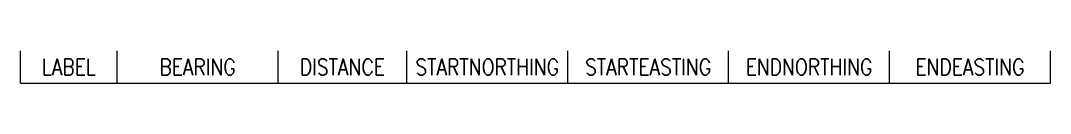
# Model space of a CAD drawing. Extents: x 0 to 64, y -2 to 0.
import ezdxf
from ezdxf.enums import TextEntityAlignment as Align

# ---------------------------------------------------------------- set-up
doc = ezdxf.new("R2010")
doc.units = 0
doc.header["$MEASUREMENT"] = 0
for name, color, linetype in [('CRVS-LINE-bearing', 7, 'Continuous'), ('CRVS-LINE-endeasting', 7, 'Continuous'), ('CRVS-LINE-endnorthing', 7, 'Continuous'), ('CRVS-LINE-label', 7, 'Continuous'), ('CRVS-LINE-length', 7, 'Continuous'), ('CRVS-LINE-starteasting', 7, 'Continuous'), ('CRVS-LINE-startnorthing', 7, 'Continuous')]:
    doc.layers.add(name, color=color, linetype=linetype)
doc.styles.add('ROMANS', font='romans', dxfattribs={"width": 0.95})

msp = doc.modelspace()

# ---------------------------------------------------------------- linework, layer by layer
at = {"layer": 'CRVS-LINE-bearing', "color": 0}
for p, q in [((16, -2), (16, 0)), ((6, -2), (16, -2))]:
    msp.add_line(p, q, dxfattribs=at)
at = {"layer": 'CRVS-LINE-endeasting', "color": 0}
for p, q in [((64, -2), (64, 0)), ((54, -2), (64, -2))]:
    msp.add_line(p, q, dxfattribs=at)
at = {"layer": 'CRVS-LINE-endnorthing', "color": 0}
for p, q in [((54, -2), (54, 0)), ((44, -2), (54, -2))]:
    msp.add_line(p, q, dxfattribs=at)
at = {"layer": 'CRVS-LINE-label', "color": 0}
for p, q in [((0, -2), (0, 0)), ((6, -2), (6, 0)), ((6, -2), (6, 0)), ((0, -2), (6, -2))]:
    msp.add_line(p, q, dxfattribs=at)
at = {"layer": 'CRVS-LINE-length', "color": 0}
for p, q in [((24, -2), (24, 0)), ((24, -2), (24, 0)), ((16, -2), (24, -2))]:
    msp.add_line(p, q, dxfattribs=at)
at = {"layer": 'CRVS-LINE-starteasting', "color": 0}
for p, q in [((44, -2), (44, 0)), ((34, -2), (44, -2))]:
    msp.add_line(p, q, dxfattribs=at)
at = {"layer": 'CRVS-LINE-startnorthing', "color": 0}
for p, q in [((34, -2), (34, 0)), ((24, -2), (34, -2))]:
    msp.add_line(p, q, dxfattribs=at)

# ---------------------------------------------------------------- texts
at = {"layer": 'CRVS-LINE-bearing', "color": 0, "style": 'ROMANS', "width": 0.85, "flags": 8}
msp.add_attdef('BEARING', text='0', height=1, dxfattribs=at).set_placement((11, -1.5), align=Align.CENTER)
at = {"layer": 'CRVS-LINE-endeasting', "color": 0, "style": 'ROMANS', "width": 0.85, "flags": 8}
msp.add_attdef('ENDEASTING', text='0', height=1, dxfattribs=at).set_placement((59, -1.5), align=Align.CENTER)
at = {"layer": 'CRVS-LINE-endnorthing', "color": 0, "style": 'ROMANS', "width": 0.85, "flags": 8}
msp.add_attdef('ENDNORTHING', text='0', height=1, dxfattribs=at).set_placement((49, -1.5), align=Align.CENTER)
at = {"layer": 'CRVS-LINE-label', "color": 0, "style": 'ROMANS', "width": 0.85, "flags": 8}
msp.add_attdef('LABEL', text='L1', height=1, dxfattribs=at).set_placement((3, -1.5), align=Align.CENTER)
at = {"layer": 'CRVS-LINE-length', "color": 0, "style": 'ROMANS', "width": 0.85, "flags": 8}
msp.add_attdef('DISTANCE', text='0', height=1, dxfattribs=at).set_placement((20, -1.5), align=Align.CENTER)
at = {"layer": 'CRVS-LINE-starteasting', "color": 0, "style": 'ROMANS', "width": 0.85, "flags": 8}
msp.add_attdef('STARTEASTING', text='0', height=1, dxfattribs=at).set_placement((39, -1.5), align=Align.CENTER)
at = {"layer": 'CRVS-LINE-startnorthing', "color": 0, "style": 'ROMANS', "width": 0.85, "flags": 8}
msp.add_attdef('STARTNORTHING', text='0', height=1, dxfattribs=at).set_placement((29, -1.5), align=Align.CENTER)

doc.saveas('drawing.dxf')
